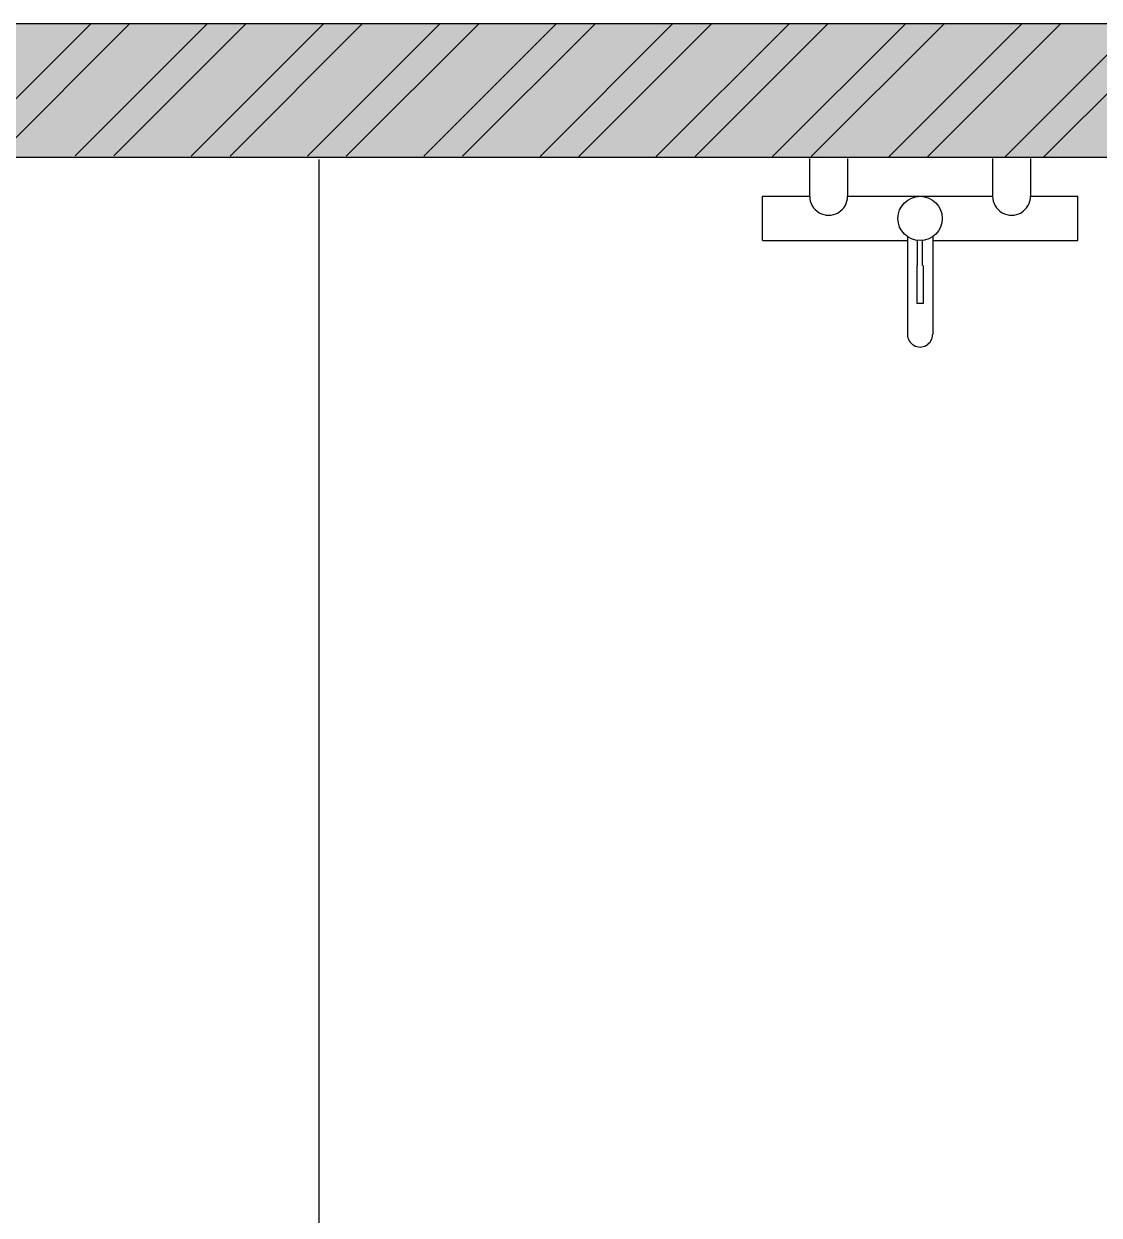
# Model space of a CAD drawing. Header units: metres. Extents: x 113 to 8702, y -1158 to 1243.
# Drawn here: x 5916.215 to 5917.507, y -729.468 to -728.037 of the extents above; entities that cross this region are included whole.
import ezdxf

# ---------------------------------------------------------------- set-up
doc = ezdxf.new("R2010")
doc.units = ezdxf.units.M
doc.header["$MEASUREMENT"] = 0
doc.layers.add('PINK', color=6, linetype='Continuous')
doc.layers.add('YELLOW', color=2, linetype='Continuous')

msp = doc.modelspace()

# ---------------------------------------------------------------- hatches: boundary and pattern name
at = {"layer": 'YELLOW'}
h = msp.add_hatch(dxfattribs=at)
h.set_pattern_fill('ANSI32', color=36, scale=0.263544)
h.set_pattern_definition([(45, (0.55346, 22.75361), (-0.0698827234, 0.0698827234), []), (45, (0.60005, 22.75361), (-0.0698827234, 0.0698827234), [])])
h.paths.add_polyline_path([(5918.7745, -728.0366), (5917.8347, -728.0366), (5914.9881, -728.0366), (5914.9881, -728.0978), (5914.9881, -728.0978), (5914.9881, -728.1295), (5914.9881, -728.1968), (5915.545, -728.1968), (5915.545, -728.1947), (5915.5724, -728.1947), (5915.6098, -728.1948), (5915.6098, -728.1947), (5915.6372, -728.1947), (5917.8347, -728.1968), (5917.8347, -729.9775), (5916.47, -729.9775), (5916.47, -730.1356), (5917.9928, -730.1356), (5917.9928, -728.1947), (5918.7745, -728.1947)])
h = msp.add_hatch(color=97, dxfattribs=at)
h.dxf.hatch_style = 1
h.paths.add_polyline_path([(5916.4017, -730.1356), (5917.9928, -730.1356), (5917.9928, -728.1947), (5918.7745, -728.1947), (5918.7745, -728.0366), (5917.8347, -728.0366), (5914.9881, -728.0366), (5914.9881, -728.1968), (5917.8347, -728.1968), (5917.8347, -729.9775), (5916.47, -729.9775), (5916.2608, -729.9775), (5916.2608, -730.7255), (5916.4017, -730.7255)])

# ---------------------------------------------------------------- linework, layer by layer
at = {"color": 1}
for p, q in [((5917.1589, -728.1984), (5917.1589, -728.2438)), ((5917.2044, -728.1984), (5917.2044, -728.2438)), ((5917.3787, -728.1984), (5917.3787, -728.2438)), ((5917.4242, -728.1984), (5917.4242, -728.2438)), ((5917.1021, -728.2969), (5917.1021, -728.2438)), ((5917.1021, -728.2438), (5917.1589, -728.2438)), ((5917.2044, -728.2438), (5917.3787, -728.2438)), ((5917.4242, -728.2438), (5917.481, -728.2438)), ((5917.481, -728.2969), (5917.481, -728.2438)), ((5917.2764, -728.2921), (5917.2764, -728.4098)), ((5917.3067, -728.2921), (5917.3067, -728.4098)), ((5917.1021, -728.2969), (5917.2764, -728.2969)), ((5917.2885, -728.327), (5917.2885, -728.2967)), ((5917.2946, -728.327), (5917.2946, -728.2967)), ((5917.3067, -728.2969), (5917.481, -728.2969)), ((5917.2878, -728.327), (5917.2878, -728.3725)), ((5917.2953, -728.327), (5917.2953, -728.3725)), ((5917.2953, -728.3725), (5917.2878, -728.3725))]:
    msp.add_line(p, q, dxfattribs=at)
for centre, major_axis, start_param, end_param in [((5917.1817, -728.2438), (0.0161, 0.0161), 2.356194, 5.497787), ((5917.2915, -728.2704), (0.0188, 0.0188), 5.497787, 11.780972), ((5917.4014, -728.2438), (0.0161, 0.0161), 2.356194, 5.497787), ((5917.2915, -728.4098), (-0.0107, 0.0107), 0.785398, 3.926991)]:
    msp.add_ellipse(centre, major_axis=major_axis, ratio=1, start_param=start_param, end_param=end_param, dxfattribs=at)
at = {"layer": 'PINK', "color": 250}
msp.add_line((5916.5697, -729.9775), (5916.5697, -728.1995), dxfattribs=at)
at = {"layer": 'PINK', "color": 6}
msp.add_lwpolyline([(5917.9928, -730.1356), (5916.4017, -730.1356), (5917.9928, -730.1356), (5917.9928, -728.1947), (5918.7745, -728.1947), (5918.7745, -728.0366), (5917.8347, -728.0366), (5914.9881, -728.0366), (5914.9881, -728.1968), (5917.8347, -728.1968), (5917.8347, -729.9775), (5916.47, -729.9775)], dxfattribs=at)

doc.saveas('drawing.dxf')
